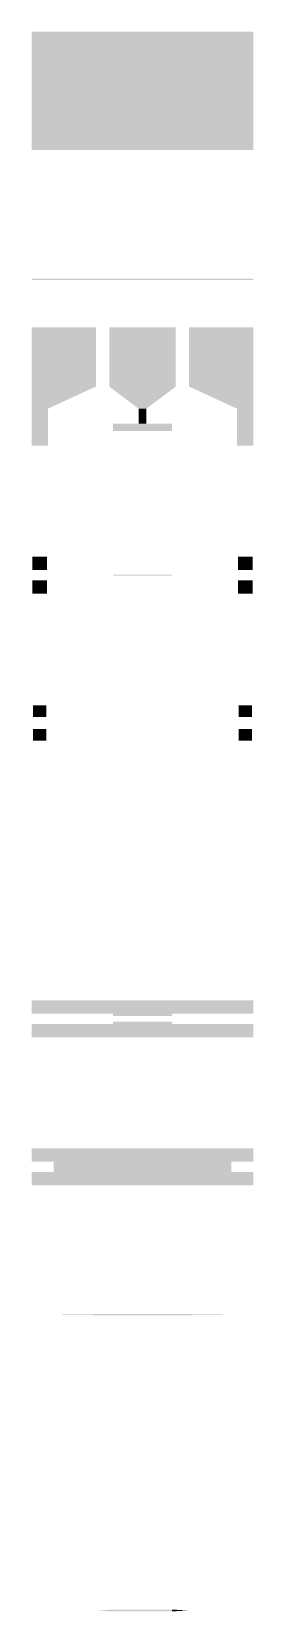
# Model space of a CAD drawing. Extents: x -110 to 190, y -1 to 2135.
import ezdxf

# ---------------------------------------------------------------- set-up
doc = ezdxf.new("R2010")
doc.units = 0
for name, color, linetype in [('L1', 1, 'CONTINUOUS'), ('L10', 220, 'CONTINUOUS'), ('L11', 120, 'CONTINUOUS'), ('L3', 3, 'CONTINUOUS'), ('L4', 5, 'CONTINUOUS'), ('L5', 2, 'CONTINUOUS'), ('L7', 4, 'CONTINUOUS'), ('L8', 6, 'CONTINUOUS'), ('L9', 40, 'CONTINUOUS')]:
    doc.layers.add(name, color=color, linetype=linetype)

msp = doc.modelspace()

# ---------------------------------------------------------------- linework, layer by layer
at = {"layer": 'L1'}
for points in [[(80, 1.25), (0, 1.25), (-20, 0.1)], [(80, 1.25), (-20, 0.1), (-20, -0.1)], [(80, 1.25), (-20, -0.1), (0, -1.25)], [(80, 1.25), (0, -1.25), (80, -1.25)], [(80, 1.25), (80, -1.25), (100, -0.1)], [(80, 1.25), (100, -0.1), (100, 0.1)]]:
    msp.add_solid(points, dxfattribs=at)
at = {"layer": 'L10'}
for points in [[(-110, 1800.75), (-110, 1799.25), (190, 1799.25)], [(-110, 1800.75), (190, 1799.25), (190, 1800.75)]]:
    msp.add_solid(points, dxfattribs=at)
at = {"layer": 'L11'}
for points in [[(-110, 2135), (-110, 1975), (190, 1975)], [(-110, 2135), (190, 1975), (190, 2135)]]:
    msp.add_solid(points, dxfattribs=at)
at = {"layer": 'L3'}
for points in [[(-80.099, 400.01), (-80.099, 399.99), (-80.1, 400.01)], [(-80.099, 399.99), (-80.1, 400.01), (-80.1, 399.99)], [(-80.098, 400.017), (-80.099, 400.017), (-80.098, 399.983)], [(-80.099, 400.017), (-80.098, 399.983), (-80.099, 400.01)], [(-80.098, 399.983), (-80.099, 400.01), (-80.099, 399.99)], [(-80.098, 399.983), (-80.099, 399.99), (-80.099, 399.983)], [(-80.097, 399.978), (-80.097, 400.022), (-80.098, 400.022)], [(-80.097, 399.978), (-80.098, 400.022), (-80.098, 400.017)], [(-80.097, 399.978), (-80.098, 400.017), (-80.098, 399.983)], [(-80.097, 399.978), (-80.098, 399.983), (-80.098, 399.978)], [(-80.096, 400.027), (-80.096, 399.973), (-80.097, 400.026)], [(-80.096, 399.973), (-80.097, 400.026), (-80.097, 400.022)], [(-80.097, 399.978), (-80.096, 399.973), (-80.097, 400.022)], [(-80.097, 399.978), (-80.097, 399.974), (-80.096, 399.973)], [(-80.095, 400.03), (-80.096, 400.029), (-80.095, 399.97)], [(-80.096, 400.029), (-80.095, 399.97), (-80.096, 400.027)], [(-80.095, 399.97), (-80.096, 400.027), (-80.096, 399.973)], [(-80.095, 399.97), (-80.096, 399.973), (-80.096, 399.971)], [(-80.094, 399.967), (-80.094, 400.033), (-80.095, 400.033)], [(-80.094, 399.967), (-80.095, 400.033), (-80.095, 400.03)], [(-80.094, 399.967), (-80.095, 400.03), (-80.095, 399.97)], [(-80.094, 399.967), (-80.095, 399.97), (-80.095, 399.967)], [(-80.093, 400.036), (-80.093, 399.964), (-80.094, 400.035)], [(-80.093, 399.964), (-80.094, 400.035), (-80.094, 400.033)], [(-80.094, 399.967), (-80.093, 399.964), (-80.094, 400.033)], [(-80.094, 399.967), (-80.094, 399.965), (-80.093, 399.964)], [(-80.092, 400.038), (-80.093, 400.037), (-80.092, 399.962)], [(-80.093, 400.037), (-80.092, 399.962), (-80.093, 400.036)], [(-80.092, 399.962), (-80.093, 400.036), (-80.093, 399.964)], [(-80.092, 399.962), (-80.093, 399.964), (-80.093, 399.963)], [(-80.091, 399.959), (-80.091, 400.041), (-80.092, 400.04)], [(-80.091, 399.959), (-80.092, 400.04), (-80.092, 400.038)], [(-80.091, 399.959), (-80.092, 400.038), (-80.092, 399.962)], [(-80.091, 399.959), (-80.092, 399.962), (-80.092, 399.96)], [(-80.09, 400.043), (-80.09, 399.957), (-80.091, 400.042)], [(-80.09, 399.957), (-80.091, 400.042), (-80.091, 400.041)], [(-80.091, 399.959), (-80.09, 399.957), (-80.091, 400.041)], [(-80.091, 399.959), (-80.091, 399.958), (-80.09, 399.957)], [(-80.089, 400.045), (-80.09, 400.044), (-80.089, 399.955)], [(-80.09, 400.044), (-80.089, 399.955), (-80.09, 400.043)], [(-80.089, 399.955), (-80.09, 400.043), (-80.09, 399.957)], [(-80.089, 399.955), (-80.09, 399.957), (-80.09, 399.956)], [(-80.088, 399.953), (-80.088, 400.047), (-80.089, 400.046)], [(-80.088, 399.953), (-80.089, 400.046), (-80.089, 400.045)], [(-80.088, 399.953), (-80.089, 400.045), (-80.089, 399.955)], [(-80.088, 399.953), (-80.089, 399.955), (-80.089, 399.954)], [(-80.087, 400.048), (-80.087, 399.952), (-80.088, 400.048)], [(-80.087, 399.952), (-80.088, 400.048), (-80.088, 400.047)], [(-80.088, 399.953), (-80.087, 399.952), (-80.088, 400.047)], [(-80.088, 399.953), (-80.088, 399.952), (-80.087, 399.952)], [(-80.086, 400.051), (-80.087, 400.05), (-80.086, 399.949)], [(-80.087, 400.05), (-80.086, 399.949), (-80.087, 400.048)], [(-80.086, 399.949), (-80.087, 400.048), (-80.087, 399.952)], [(-80.086, 399.949), (-80.087, 399.952), (-80.087, 399.95)], [(-80.085, 399.948), (-80.085, 400.052), (-80.086, 400.052)], [(-80.085, 399.948), (-80.086, 400.052), (-80.086, 400.051)], [(-80.085, 399.948), (-80.086, 400.051), (-80.086, 399.949)], [(-80.085, 399.948), (-80.086, 399.949), (-80.086, 399.948)], [(-80.083, 400.055), (-80.083, 399.945), (-80.085, 400.053)], [(-80.083, 399.945), (-80.085, 400.053), (-80.085, 400.052)], [(-80.085, 399.948), (-80.083, 399.945), (-80.085, 400.052)], [(-80.085, 399.948), (-80.085, 399.947), (-80.083, 399.945)], [(-80.081, 400.058), (-80.083, 400.056), (-80.081, 399.942)], [(-80.083, 400.056), (-80.081, 399.942), (-80.083, 400.055)], [(-80.081, 399.942), (-80.083, 400.055), (-80.083, 399.945)], [(-80.081, 399.942), (-80.083, 399.945), (-80.083, 399.944)], [(-80.08, 399.941), (-80.08, 400.059), (-80.081, 400.059)], [(-80.08, 399.941), (-80.081, 400.059), (-80.081, 400.058)], [(-80.08, 399.941), (-80.081, 400.058), (-80.081, 399.942)], [(-80.08, 399.941), (-80.081, 399.942), (-80.081, 399.941)], [(-80.079, 400.061), (-80.079, 399.939), (-80.08, 400.06)], [(-80.079, 399.939), (-80.08, 400.06), (-80.08, 400.059)], [(-80.08, 399.941), (-80.079, 399.939), (-80.08, 400.059)], [(-80.08, 399.941), (-80.08, 399.94), (-80.079, 399.939)], [(-80.078, 400.062), (-80.079, 400.062), (-80.078, 399.938)], [(-80.079, 400.062), (-80.078, 399.938), (-80.079, 400.061)], [(-80.078, 399.938), (-80.079, 400.061), (-80.079, 399.939)], [(-80.078, 399.938), (-80.079, 399.939), (-80.079, 399.938)], [(-80.074, 399.933), (-80.074, 400.067), (-80.078, 400.063)], [(-80.074, 399.933), (-80.078, 400.063), (-80.078, 400.062)], [(-80.074, 399.933), (-80.078, 400.062), (-80.078, 399.938)], [(-80.074, 399.933), (-80.078, 399.938), (-80.078, 399.937)], [(-80.073, 400.068), (-80.073, 399.932), (-80.074, 400.068)], [(-80.073, 399.932), (-80.074, 400.068), (-80.074, 400.067)], [(-80.074, 399.933), (-80.073, 399.932), (-80.074, 400.067)], [(-80.074, 399.933), (-80.074, 399.932), (-80.073, 399.932)], [(-80.072, 400.069), (-80.073, 400.069), (-80.072, 399.931)], [(-80.073, 400.069), (-80.072, 399.931), (-80.073, 400.068)], [(-80.072, 399.931), (-80.073, 400.068), (-80.073, 399.932)], [(-80.072, 399.931), (-80.073, 399.932), (-80.073, 399.931)], [(-80.071, 400.07), (-80.071, 399.93), (-80.072, 400.069)], [(-80.071, 399.93), (-80.072, 400.069), (-80.072, 399.931)], [(-80.07, 400.071), (-80.071, 400.071), (-80.07, 399.929)], [(-80.071, 400.071), (-80.07, 399.929), (-80.071, 400.07)], [(-80.07, 399.929), (-80.071, 400.07), (-80.071, 399.93)], [(-80.07, 399.929), (-80.071, 399.93), (-80.071, 399.929)], [(-80.069, 400.072), (-80.069, 399.928), (-80.07, 400.071)], [(-80.069, 399.928), (-80.07, 400.071), (-80.07, 399.929)], [(-80.068, 400.073), (-80.069, 400.073), (-80.068, 399.927)], [(-80.069, 400.073), (-80.068, 399.927), (-80.069, 400.072)], [(-80.068, 399.927), (-80.069, 400.072), (-80.069, 399.928)], [(-80.068, 399.927), (-80.069, 399.928), (-80.069, 399.927)], [(-80.067, 400.074), (-80.067, 399.926), (-80.068, 400.074)], [(-80.067, 399.926), (-80.068, 400.074), (-80.068, 400.073)], [(-80.068, 399.927), (-80.067, 399.926), (-80.068, 400.073)], [(-80.068, 399.927), (-80.068, 399.926), (-80.067, 399.926)], [(-80.063, 400.078), (-80.063, 399.922), (-80.067, 400.074)], [(-80.063, 399.922), (-80.067, 400.074), (-80.067, 399.926)], [(-80.062, 400.078), (-80.062, 399.922), (-80.063, 400.078)], [(-80.062, 399.922), (-80.063, 400.078), (-80.063, 399.922)], [(-80.061, 400.079), (-80.062, 400.079), (-80.061, 399.921)], [(-80.062, 400.079), (-80.061, 399.921), (-80.062, 400.078)], [(-80.061, 399.921), (-80.062, 400.078), (-80.062, 399.922)], [(-80.061, 399.921), (-80.062, 399.922), (-80.062, 399.921)], [(-80.06, 400.08), (-80.06, 399.92), (-80.061, 400.079)], [(-80.06, 399.92), (-80.061, 400.079), (-80.061, 399.921)], [(-80.059, 400.08), (-80.059, 399.92), (-80.06, 400.08)], [(-80.059, 399.92), (-80.06, 400.08), (-80.06, 399.92)], [(-80.058, 400.081), (-80.059, 400.081), (-80.058, 399.919)], [(-80.059, 400.081), (-80.058, 399.919), (-80.059, 400.08)], [(-80.058, 399.919), (-80.059, 400.08), (-80.059, 399.92)], [(-80.058, 399.919), (-80.059, 399.92), (-80.059, 399.919)], [(-80.056, 400.083), (-80.056, 399.917), (-80.058, 400.081)], [(-80.056, 399.917), (-80.058, 400.081), (-80.058, 399.919)], [(-80.055, 400.083), (-80.055, 399.917), (-80.056, 400.083)], [(-80.055, 399.917), (-80.056, 400.083), (-80.056, 399.917)], [(-80.053, 400.085), (-80.053, 399.915), (-80.055, 400.083)], [(-80.053, 399.915), (-80.055, 400.083), (-80.055, 399.917)], [(-80.052, 400.085), (-80.052, 399.915), (-80.053, 400.085)], [(-80.052, 399.915), (-80.053, 400.085), (-80.053, 399.915)], [(-80.051, 400.086), (-80.052, 400.086), (-80.051, 399.914)], [(-80.052, 400.086), (-80.051, 399.914), (-80.052, 400.085)], [(-80.051, 399.914), (-80.052, 400.085), (-80.052, 399.915)], [(-80.051, 399.914), (-80.052, 399.915), (-80.052, 399.914)], [(-80.05, 400.087), (-80.05, 399.913), (-80.051, 400.086)], [(-80.05, 399.913), (-80.051, 400.086), (-80.051, 399.914)], [(-80.048, 400.087), (-80.048, 399.913), (-80.05, 400.087)], [(-80.048, 399.913), (-80.05, 400.087), (-80.05, 399.913)], [(-80.047, 400.088), (-80.048, 400.088), (-80.047, 399.912)], [(-80.048, 400.088), (-80.047, 399.912), (-80.048, 400.087)], [(-80.047, 399.912), (-80.048, 400.087), (-80.048, 399.913)], [(-80.047, 399.912), (-80.048, 399.913), (-80.048, 399.912)], [(-80.046, 400.089), (-80.046, 399.911), (-80.047, 400.088)], [(-80.046, 399.911), (-80.047, 400.088), (-80.047, 399.912)], [(-80.045, 400.089), (-80.045, 399.911), (-80.046, 400.089)], [(-80.045, 399.911), (-80.046, 400.089), (-80.046, 399.911)], [(-80.044, 400.09), (-80.044, 399.91), (-80.045, 400.089)], [(-80.044, 399.91), (-80.045, 400.089), (-80.045, 399.911)], [(-80.043, 400.09), (-80.043, 399.91), (-80.044, 400.09)], [(-80.043, 399.91), (-80.044, 400.09), (-80.044, 399.91)], [(-80.042, 400.091), (-80.042, 399.909), (-80.043, 400.09)], [(-80.042, 399.909), (-80.043, 400.09), (-80.043, 399.91)], [(-80.041, 400.091), (-80.041, 399.909), (-80.042, 400.091)], [(-80.041, 399.909), (-80.042, 400.091), (-80.042, 399.909)], [(-80.04, 400.092), (-80.04, 399.908), (-80.041, 400.091)], [(-80.04, 399.908), (-80.041, 400.091), (-80.041, 399.909)], [(-80.038, 400.092), (-80.038, 399.908), (-80.04, 400.092)], [(-80.038, 399.908), (-80.04, 400.092), (-80.04, 399.908)], [(-80.037, 400.093), (-80.037, 399.907), (-80.038, 400.092)], [(-80.037, 399.907), (-80.038, 400.092), (-80.038, 399.908)], [(-80.036, 400.093), (-80.036, 399.907), (-80.037, 400.093)], [(-80.036, 399.907), (-80.037, 400.093), (-80.037, 399.907)], [(-80.035, 400.094), (-80.035, 399.906), (-80.036, 400.093)], [(-80.035, 399.906), (-80.036, 400.093), (-80.036, 399.907)], [(-80.033, 400.094), (-80.033, 399.906), (-80.035, 400.094)], [(-80.033, 399.906), (-80.035, 400.094), (-80.035, 399.906)], [(-80.03, 400.095), (-80.033, 400.095), (-80.03, 399.905)], [(-80.033, 400.095), (-80.03, 399.905), (-80.033, 400.094)], [(-80.03, 399.905), (-80.033, 400.094), (-80.033, 399.906)], [(-80.03, 399.905), (-80.033, 399.906), (-80.033, 399.905)], [(-80.029, 400.096), (-80.029, 399.904), (-80.03, 400.095)], [(-80.029, 399.904), (-80.03, 400.095), (-80.03, 399.905)], [(-80.027, 400.096), (-80.027, 399.904), (-80.029, 400.096)], [(-80.027, 399.904), (-80.029, 400.096), (-80.029, 399.904)], [(-80.026, 400.097), (-80.026, 399.903), (-80.027, 400.096)], [(-80.026, 399.903), (-80.027, 400.096), (-80.027, 399.904)], [(-80.022, 400.097), (-80.022, 399.903), (-80.026, 400.097)], [(-80.022, 399.903), (-80.026, 400.097), (-80.026, 399.903)], [(-80.017, 400.098), (-80.022, 400.098), (-80.017, 399.902)], [(-80.022, 400.098), (-80.017, 399.902), (-80.022, 400.097)], [(-80.017, 399.902), (-80.022, 400.097), (-80.022, 399.903)], [(-80.017, 399.902), (-80.022, 399.903), (-80.022, 399.902)], [(-80.01, 399.901), (-80.01, 400.099), (-80.017, 400.099)], [(-80.01, 399.901), (-80.017, 400.099), (-80.017, 400.098)], [(-80.01, 399.901), (-80.017, 400.098), (-80.017, 399.902)], [(-80.01, 399.901), (-80.017, 399.902), (-80.017, 399.901)], [(-80.01, 400.1), (-80, 399.9), (-80, 400.1)], [(-80.01, 400.099), (-80, 399.9), (-80.01, 400.1)], [(-80.01, 399.901), (-80, 399.9), (-80.01, 400.099)], [(-80.01, 399.901), (-80.01, 399.9), (-80, 399.9)], [(-80, 400.1), (-20, 399.25), (-20, 400.75)], [(-80, 399.9), (-80, 400.1), (-20, 399.25)], [(-20, 399.25), (-20, 400.75), (100, 399.25)], [(-20, 400.75), (100, 399.25), (100, 400.75)], [(100, 399.25), (100, 400.75), (160, 399.9)], [(100, 400.75), (160, 399.9), (160, 400.1)], [(160, 399.9), (160, 400.1), (160.01, 399.9)], [(160, 400.1), (160.01, 399.9), (160.01, 400.1)], [(160.01, 399.9), (160.01, 400.1), (160.01, 399.901)], [(160.01, 400.1), (160.01, 399.901), (160.01, 400.099)], [(160.01, 399.901), (160.01, 400.099), (160.017, 399.901)], [(160.01, 400.099), (160.017, 399.901), (160.017, 400.099)], [(160.017, 399.901), (160.017, 400.099), (160.017, 399.902)], [(160.017, 400.099), (160.017, 399.902), (160.017, 400.098)], [(160.017, 399.902), (160.017, 400.098), (160.022, 399.902)], [(160.017, 400.098), (160.022, 399.902), (160.022, 400.098)], [(160.022, 399.902), (160.022, 400.098), (160.022, 399.903)], [(160.022, 400.098), (160.022, 399.903), (160.022, 400.097)], [(160.022, 399.903), (160.022, 400.097), (160.026, 399.903)], [(160.022, 400.097), (160.026, 399.903), (160.026, 400.097)], [(160.026, 399.903), (160.026, 400.097), (160.027, 399.904)], [(160.026, 400.097), (160.027, 399.904), (160.027, 400.096)], [(160.027, 399.904), (160.027, 400.096), (160.029, 399.904)], [(160.027, 400.096), (160.029, 399.904), (160.029, 400.096)], [(160.029, 399.904), (160.029, 400.096), (160.03, 399.905)], [(160.029, 400.096), (160.03, 399.905), (160.03, 400.095)], [(160.03, 399.905), (160.03, 400.095), (160.033, 399.905)], [(160.03, 400.095), (160.033, 399.905), (160.033, 400.095)], [(160.033, 399.905), (160.033, 400.095), (160.033, 399.906)], [(160.033, 400.095), (160.033, 399.906), (160.033, 400.094)], [(160.033, 399.906), (160.033, 400.094), (160.035, 399.906)], [(160.033, 400.094), (160.035, 399.906), (160.035, 400.094)], [(160.035, 399.906), (160.035, 400.094), (160.036, 399.907)], [(160.035, 400.094), (160.036, 399.907), (160.036, 400.093)], [(160.036, 399.907), (160.036, 400.093), (160.037, 399.907)], [(160.036, 400.093), (160.037, 399.907), (160.037, 400.093)], [(160.037, 399.907), (160.037, 400.093), (160.038, 399.908)], [(160.037, 400.093), (160.038, 399.908), (160.038, 400.092)], [(160.038, 399.908), (160.038, 400.092), (160.04, 399.908)], [(160.038, 400.092), (160.04, 399.908), (160.04, 400.092)], [(160.04, 399.908), (160.04, 400.092), (160.041, 399.909)], [(160.04, 400.092), (160.041, 399.909), (160.041, 400.091)], [(160.041, 399.909), (160.041, 400.091), (160.042, 399.909)], [(160.041, 400.091), (160.042, 399.909), (160.042, 400.091)], [(160.042, 399.909), (160.042, 400.091), (160.043, 399.91)], [(160.042, 400.091), (160.043, 399.91), (160.043, 400.09)], [(160.043, 399.91), (160.043, 400.09), (160.044, 399.91)], [(160.043, 400.09), (160.044, 399.91), (160.044, 400.09)], [(160.044, 399.91), (160.044, 400.09), (160.045, 399.911)], [(160.044, 400.09), (160.045, 399.911), (160.045, 400.089)], [(160.045, 399.911), (160.045, 400.089), (160.046, 399.911)], [(160.045, 400.089), (160.046, 399.911), (160.046, 400.089)], [(160.046, 399.911), (160.046, 400.089), (160.047, 399.912)], [(160.046, 400.089), (160.047, 399.912), (160.047, 400.088)], [(160.047, 399.912), (160.047, 400.088), (160.048, 399.912)], [(160.047, 400.088), (160.048, 399.912), (160.048, 400.088)], [(160.048, 399.912), (160.048, 400.088), (160.048, 399.913)], [(160.048, 400.088), (160.048, 399.913), (160.048, 400.087)], [(160.048, 399.913), (160.048, 400.087), (160.05, 399.913)], [(160.048, 400.087), (160.05, 399.913), (160.05, 400.087)], [(160.05, 399.913), (160.05, 400.087), (160.051, 399.914)], [(160.05, 400.087), (160.051, 399.914), (160.051, 400.086)], [(160.051, 399.914), (160.051, 400.086), (160.052, 399.914)], [(160.051, 400.086), (160.052, 399.914), (160.052, 400.086)], [(160.052, 399.914), (160.052, 400.086), (160.052, 399.915)], [(160.052, 400.086), (160.052, 399.915), (160.052, 400.085)], [(160.052, 399.915), (160.052, 400.085), (160.053, 399.915)], [(160.052, 400.085), (160.053, 399.915), (160.053, 400.085)], [(160.053, 399.915), (160.053, 400.085), (160.055, 399.917)], [(160.053, 400.085), (160.055, 399.917), (160.055, 400.083)], [(160.055, 399.917), (160.055, 400.083), (160.056, 399.917)], [(160.055, 400.083), (160.056, 399.917), (160.056, 400.083)], [(160.056, 399.917), (160.056, 400.083), (160.058, 399.919)], [(160.056, 400.083), (160.058, 399.919), (160.058, 400.081)], [(160.058, 399.919), (160.058, 400.081), (160.059, 399.919)], [(160.058, 400.081), (160.059, 399.919), (160.059, 400.081)], [(160.059, 399.919), (160.059, 400.081), (160.059, 399.92)], [(160.059, 400.081), (160.059, 399.92), (160.059, 400.08)], [(160.059, 399.92), (160.059, 400.08), (160.06, 399.92)], [(160.059, 400.08), (160.06, 399.92), (160.06, 400.08)], [(160.06, 399.92), (160.06, 400.08), (160.061, 399.921)], [(160.06, 400.08), (160.061, 399.921), (160.061, 400.079)], [(160.061, 399.921), (160.061, 400.079), (160.062, 399.921)], [(160.061, 400.079), (160.062, 399.921), (160.062, 400.079)], [(160.062, 399.921), (160.062, 400.079), (160.062, 399.922)], [(160.062, 400.079), (160.062, 399.922), (160.062, 400.078)], [(160.062, 399.922), (160.062, 400.078), (160.063, 399.922)], [(160.062, 400.078), (160.063, 399.922), (160.063, 400.078)], [(160.063, 399.922), (160.063, 400.078), (160.067, 399.926)], [(160.063, 400.078), (160.067, 399.926), (160.067, 400.074)], [(160.067, 399.926), (160.067, 400.074), (160.068, 399.926)], [(160.067, 400.074), (160.068, 399.926), (160.068, 400.074)], [(160.068, 399.926), (160.068, 400.074), (160.068, 399.927)], [(160.068, 400.074), (160.068, 399.927), (160.068, 400.073)], [(160.068, 399.927), (160.068, 400.073), (160.069, 399.927)], [(160.068, 400.073), (160.069, 399.927), (160.069, 400.073)], [(160.069, 399.927), (160.069, 400.073), (160.069, 399.928)], [(160.069, 400.073), (160.069, 399.928), (160.069, 400.072)], [(160.069, 399.928), (160.069, 400.072), (160.07, 399.929)], [(160.069, 400.072), (160.07, 399.929), (160.07, 400.071)], [(160.07, 399.929), (160.07, 400.071), (160.071, 399.929)], [(160.07, 400.071), (160.071, 399.929), (160.071, 400.071)], [(160.071, 399.929), (160.071, 400.071), (160.071, 399.93)], [(160.071, 400.071), (160.071, 399.93), (160.071, 400.07)], [(160.071, 399.93), (160.071, 400.07), (160.072, 399.931)], [(160.071, 400.07), (160.072, 399.931), (160.072, 400.069)], [(160.072, 399.931), (160.072, 400.069), (160.073, 399.931)], [(160.072, 400.069), (160.073, 399.931), (160.073, 400.069)], [(160.073, 399.931), (160.073, 400.069), (160.073, 399.932)], [(160.073, 400.069), (160.073, 399.932), (160.073, 400.068)], [(160.073, 399.932), (160.073, 400.068), (160.074, 399.932)], [(160.073, 400.068), (160.074, 399.932), (160.074, 400.068)], [(160.074, 399.932), (160.074, 400.068), (160.074, 399.933)], [(160.074, 400.068), (160.074, 399.933), (160.074, 400.067)], [(160.074, 399.933), (160.074, 400.067), (160.078, 399.937)], [(160.074, 400.067), (160.078, 399.937), (160.078, 400.063)], [(160.078, 399.937), (160.078, 400.063), (160.078, 399.938)], [(160.078, 400.063), (160.078, 399.938), (160.078, 400.062)], [(160.078, 399.938), (160.078, 400.062), (160.079, 399.938)], [(160.078, 400.062), (160.079, 399.938), (160.079, 400.062)], [(160.079, 399.938), (160.079, 400.062), (160.079, 399.939)], [(160.079, 400.062), (160.079, 399.939), (160.079, 400.061)], [(160.079, 399.939), (160.079, 400.061), (160.08, 399.94)], [(160.079, 400.061), (160.08, 399.94), (160.08, 400.06)], [(160.08, 399.94), (160.08, 400.06), (160.08, 399.941)], [(160.08, 400.06), (160.08, 399.941), (160.08, 400.059)], [(160.08, 399.941), (160.08, 400.059), (160.081, 399.941)], [(160.08, 400.059), (160.081, 399.941), (160.081, 400.059)], [(160.081, 399.941), (160.081, 400.059), (160.081, 399.942)], [(160.081, 400.059), (160.081, 399.942), (160.081, 400.058)], [(160.081, 399.942), (160.081, 400.058), (160.083, 399.944)], [(160.081, 400.058), (160.083, 399.944), (160.083, 400.056)], [(160.083, 399.944), (160.083, 400.056), (160.083, 399.945)], [(160.083, 400.056), (160.083, 399.945), (160.083, 400.055)], [(160.083, 399.945), (160.083, 400.055), (160.085, 399.947)], [(160.083, 400.055), (160.085, 399.947), (160.085, 400.053)], [(160.085, 399.947), (160.085, 400.053), (160.085, 399.948)], [(160.085, 400.053), (160.085, 399.948), (160.085, 400.052)], [(160.085, 399.948), (160.085, 400.052), (160.086, 399.948)], [(160.085, 400.052), (160.086, 399.948), (160.086, 400.052)], [(160.086, 399.948), (160.086, 400.052), (160.086, 399.949)], [(160.086, 400.052), (160.086, 399.949), (160.086, 400.051)], [(160.086, 399.949), (160.086, 400.051), (160.087, 399.95)], [(160.086, 400.051), (160.087, 399.95), (160.087, 400.05)], [(160.087, 399.95), (160.087, 400.05), (160.087, 399.952)], [(160.087, 400.05), (160.087, 399.952), (160.087, 400.048)], [(160.087, 399.952), (160.087, 400.048), (160.088, 399.952)], [(160.087, 400.048), (160.088, 399.952), (160.088, 400.048)], [(160.088, 399.952), (160.088, 400.048), (160.088, 399.953)], [(160.088, 400.048), (160.088, 399.953), (160.088, 400.047)], [(160.088, 399.953), (160.088, 400.047), (160.089, 399.954)], [(160.088, 400.047), (160.089, 399.954), (160.089, 400.046)], [(160.089, 399.954), (160.089, 400.046), (160.089, 399.955)], [(160.089, 400.046), (160.089, 399.955), (160.089, 400.045)], [(160.089, 399.955), (160.089, 400.045), (160.09, 399.956)], [(160.089, 400.045), (160.09, 399.956), (160.09, 400.044)], [(160.09, 399.956), (160.09, 400.044), (160.09, 399.957)], [(160.09, 400.044), (160.09, 399.957), (160.09, 400.043)], [(160.09, 399.957), (160.09, 400.043), (160.091, 399.958)], [(160.09, 400.043), (160.091, 399.958), (160.091, 400.042)], [(160.091, 399.958), (160.091, 400.042), (160.091, 399.959)], [(160.091, 400.042), (160.091, 399.959), (160.091, 400.041)], [(160.091, 399.959), (160.091, 400.041), (160.092, 399.96)], [(160.091, 400.041), (160.092, 399.96), (160.092, 400.04)], [(160.092, 399.96), (160.092, 400.04), (160.092, 399.962)], [(160.092, 400.04), (160.092, 399.962), (160.092, 400.038)], [(160.092, 399.962), (160.092, 400.038), (160.093, 399.963)], [(160.092, 400.038), (160.093, 399.963), (160.093, 400.037)], [(160.093, 399.963), (160.093, 400.037), (160.093, 399.964)], [(160.093, 400.037), (160.093, 399.964), (160.093, 400.036)], [(160.093, 399.964), (160.093, 400.036), (160.094, 399.965)], [(160.093, 400.036), (160.094, 399.965), (160.094, 400.035)], [(160.094, 399.965), (160.094, 400.035), (160.094, 399.967)], [(160.094, 400.035), (160.094, 399.967), (160.094, 400.033)], [(160.094, 399.967), (160.094, 400.033), (160.095, 399.967)], [(160.094, 400.033), (160.095, 399.967), (160.095, 400.033)], [(160.095, 399.967), (160.095, 400.033), (160.095, 399.97)], [(160.095, 400.033), (160.095, 399.97), (160.095, 400.03)], [(160.095, 399.97), (160.095, 400.03), (160.096, 399.971)], [(160.095, 400.03), (160.096, 399.971), (160.096, 400.029)], [(160.096, 399.971), (160.096, 400.029), (160.096, 399.973)], [(160.096, 400.029), (160.096, 399.973), (160.096, 400.027)], [(160.096, 399.973), (160.096, 400.027), (160.097, 399.974)], [(160.096, 400.027), (160.097, 399.974), (160.097, 400.026)], [(160.097, 399.974), (160.097, 400.026), (160.097, 399.978)], [(160.097, 400.026), (160.097, 399.978), (160.097, 400.022)], [(160.097, 399.978), (160.097, 400.022), (160.098, 399.978)], [(160.097, 400.022), (160.098, 399.978), (160.098, 400.022)], [(160.098, 399.978), (160.098, 400.022), (160.098, 399.983)], [(160.098, 400.022), (160.098, 399.983), (160.098, 400.017)], [(160.098, 399.983), (160.098, 400.017), (160.099, 399.983)], [(160.098, 400.017), (160.099, 399.983), (160.099, 400.017)], [(160.099, 399.983), (160.099, 400.017), (160.099, 399.99)], [(160.099, 400.017), (160.099, 399.99), (160.099, 400.01)], [(160.099, 399.99), (160.099, 400.01), (160.1, 399.99)], [(160.099, 400.01), (160.1, 399.99), (160.1, 400.01)]]:
    msp.add_solid(points, dxfattribs=at)
at = {"layer": 'L4'}
for points in [[(-110, 625), (-110, 607), (-80, 607)], [(-110, 625), (-80, 607), (190, 625)], [(190, 625), (160, 607), (-80, 607)], [(190, 607), (190, 625), (160, 607)], [(160, 607), (-80, 607), (160, 593)], [(-80, 607), (160, 593), (190, 575)], [(190, 575), (-80, 607), (-80, 593)], [(190, 575), (-80, 593), (-110, 593)], [(190, 575), (-110, 593), (-110, 575)], [(160, 593), (190, 575), (190, 593)]]:
    msp.add_solid(points, dxfattribs=at)
at = {"layer": 'L5'}
for points in [[(-110, 825), (-110, 807), (0, 807)], [(-110, 825), (0, 807), (190, 825)], [(0, 807), (80, 807), (190, 825)], [(80, 807), (190, 825), (190, 807)], [(-110, 793), (-110, 775), (190, 775)], [(-110, 793), (190, 775), (0, 793)], [(0, 804), (80, 804), (0, 807)], [(80, 804), (0, 807), (80, 807)], [(0, 796), (0, 793), (190, 775)], [(0, 796), (190, 775), (80, 793)], [(0, 796), (80, 793), (80, 796)], [(80, 793), (190, 775), (190, 793)]]:
    msp.add_solid(points, dxfattribs=at)
at = {"layer": 'L7'}
for points in [[(-90, 1224), (-108, 1224), (-108, 1208)], [(-90, 1224), (-108, 1208), (-90, 1208)], [(188, 1224), (170, 1224), (170, 1208)], [(188, 1224), (170, 1208), (188, 1208)], [(-90, 1192), (-108, 1192), (-108, 1176)], [(-90, 1192), (-108, 1176), (-90, 1176)], [(188, 1192), (170, 1192), (170, 1176)], [(188, 1192), (170, 1176), (188, 1176)]]:
    msp.add_solid(points, dxfattribs=at)
at = {"layer": 'L8'}
for points in [[(-109, 1425), (-109, 1407), (-89, 1407)], [(-109, 1425), (-89, 1407), (-89, 1425)], [(169, 1425), (169, 1407), (189, 1407)], [(169, 1425), (189, 1407), (189, 1425)], [(-89, 1393), (-109, 1393), (-109, 1375)], [(-89, 1393), (-109, 1375), (-89, 1375)], [(79.5, 1400.75), (0.5, 1400.75), (0.5, 1399.25)], [(79.5, 1400.75), (0.5, 1399.25), (79.5, 1399.25)], [(189, 1393), (169, 1393), (169, 1375)], [(189, 1393), (169, 1375), (189, 1375)]]:
    msp.add_solid(points, dxfattribs=at)
at = {"layer": 'L9'}
for points in [[(-110, 1575), (-88, 1575), (-110, 1735)], [(-88, 1575), (-110, 1735), (-88, 1625)], [(-110, 1735), (-88, 1625), (-23, 1735)], [(-88, 1625), (-23, 1735), (-23, 1655)], [(-5, 1735), (-5, 1655), (35, 1625)], [(-5, 1735), (35, 1625), (85, 1735)], [(85, 1735), (45, 1625), (35, 1625)], [(85, 1655), (85, 1735), (45, 1625)], [(168, 1625), (190, 1735), (103, 1735)], [(168, 1625), (103, 1735), (103, 1655)], [(168, 1625), (190, 1575), (190, 1735)], [(45, 1625), (35, 1625), (45, 1605)], [(35, 1625), (45, 1605), (35, 1605)], [(168, 1625), (168, 1575), (190, 1575)], [(35, 1605), (80, 1595), (0, 1605)], [(80, 1595), (0, 1605), (0, 1595)], [(45, 1605), (35, 1605), (80, 1595)], [(45, 1605), (80, 1595), (80, 1605)]]:
    msp.add_solid(points, dxfattribs=at)

doc.saveas('drawing.dxf')
